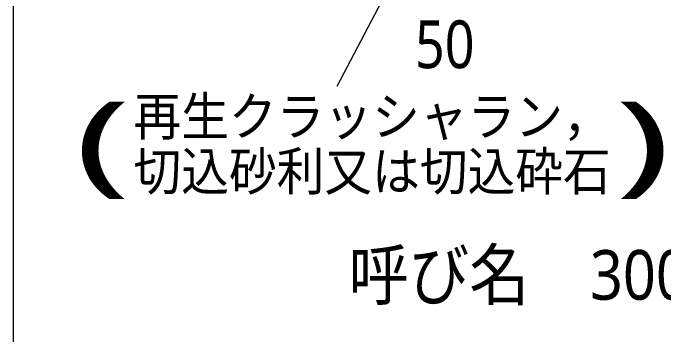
# Model space of a CAD drawing. Header units: millimetres. Extents: x 0 to 420, y 0 to 297.
# Drawn here: x 118.17 to 153.62, y 207.95 to 225.46 of the extents above; entities that cross this region are included whole.
import ezdxf
from ezdxf.enums import TextEntityAlignment as Align

# ---------------------------------------------------------------- set-up
doc = ezdxf.new("R2010")
doc.units = ezdxf.units.MM
doc.styles.add('kst32b', font='NotoSansJP-Variable.ttf')

msp = doc.modelspace()

# ---------------------------------------------------------------- linework, layer by layer
at = {"lineweight": 13}
for points in [[(118.174, 285.983), (118.174, 45.995)], [(141.034, 231.415), (135.805, 221.467)]]:
    msp.add_lwpolyline(points, dxfattribs=at)

# ---------------------------------------------------------------- texts
at = {"style": 'kst32b'}
for s, height, p, p2 in [('50', 2.5989, (140.06, 222.462), (143.308, 222.462)), ('再生クラッシャラン，', 2.0791, (124.735, 218.8), (150.724, 218.8)), ('(          )', 4.33151, (121.518, 216.302), (154.004, 216.302)), ('切込砂利又は切込砕石', 2.0791, (124.735, 215.815), (150.724, 215.815)), ('呼び名\u3000300Aの場合', 2.70286, (136.44, 209.867), (166.848, 209.867))]:
    msp.add_text(s, height=height, dxfattribs=at).set_placement(p, p2, align=Align.FIT)

doc.saveas('drawing.dxf')
